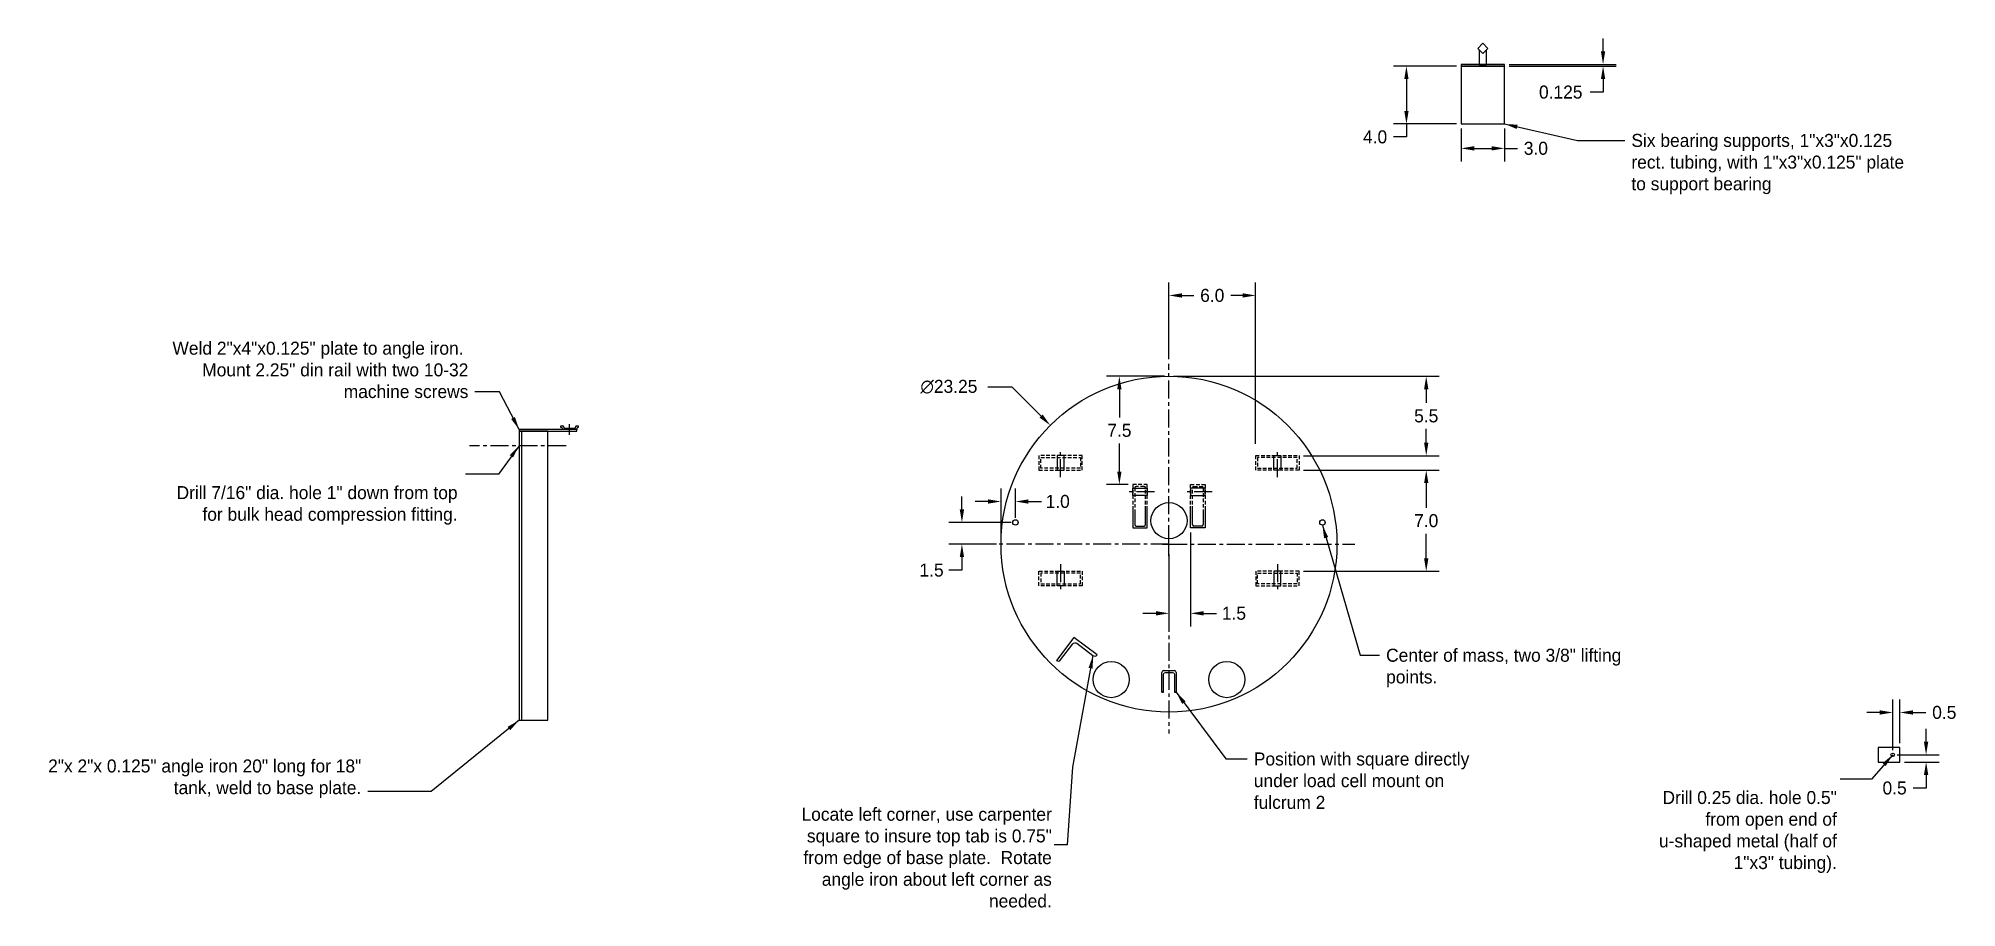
# Model space of a CAD drawing. Header units: inches. Extents: x -62 to 71, y 64 to 124.
import ezdxf

# ---------------------------------------------------------------- set-up
doc = ezdxf.new("R2010")
doc.units = ezdxf.units.IN
doc.header["$MEASUREMENT"] = 0
doc.linetypes.add('CENTER', pattern=[2, 1.25, -0.25, 0.25, -0.25])
doc.linetypes.add('DASHED2', pattern=[0.375, 0.25, -0.125])
doc.dimstyles.get("Standard").update_dxf_attribs({"dimtxt": 0.18, "dimasz": 0.18, "dimexe": 0.18, "dimexo": 0.0625, "dimgap": 0.09, "dimtad": 0, "dimtih": 1, "dimtoh": 1, "dimdec": 4, "dimzin": 0, "dimdsep": 46, "dimtxsty": 'Standard', "dimcen": 0.09, "dimadec": 0, "dimazin": 0, "dimtfac": 1, "dimtdec": 4, "dimtofl": 0, "dimtmove": 0, "dimatfit": 3, "dimfxl": 0, "dimtolj": 1, "dimtzin": 0, "dimarcsym": 0})

# ---------------------------------------------------------------- blocks, each defined once
blk = doc.blocks.new('*D15')
at = {"color": 0, "lineweight": -2}
for p, q in [((16.49, 102.24), (16.49, 107.55)), ((22.49, 96.38), (22.49, 107.55)), ((17.39, 106.65), (18.22, 106.65)), ((21.59, 106.65), (20.77, 106.65))]:
    blk.add_line(p, q, dxfattribs=at)
at = {"color": 0}
for points in [[(17.39, 106.8), (17.39, 106.5), (16.49, 106.65)], [(21.59, 106.8), (21.59, 106.5), (22.49, 106.65)]]:
    blk.add_solid(points, dxfattribs=at)
at = {"layer": 'Defpoints', "color": 0}
for p in [(16.49, 106.65), (16.49, 101.92), (22.49, 96.06)]:
    blk.add_point(p, dxfattribs=at)
at = {"color": 0, "insert": (19.49, 106.65), "char_height": 0.9, "attachment_point": 5}
blk.add_mtext('\\A1;6.0', dxfattribs=at)
blk = doc.blocks.new('*D16')
at = {"color": 0, "lineweight": -2}
for p, q in [((17.99, 90.25), (17.99, 83.75)), ((16.49, 88.75), (16.49, 83.75)), ((15.59, 84.65), (14.69, 84.65)), ((18.89, 84.65), (19.79, 84.65))]:
    blk.add_line(p, q, dxfattribs=at)
at = {"color": 0}
for points in [[(15.59, 84.8), (15.59, 84.5), (16.49, 84.65)], [(18.89, 84.8), (18.89, 84.5), (17.99, 84.65)]]:
    blk.add_solid(points, dxfattribs=at)
at = {"layer": 'Defpoints', "color": 0}
for p in [(17.99, 90.56), (16.49, 89.06), (17.99, 84.65)]:
    blk.add_point(p, dxfattribs=at)
at = {"color": 0, "insert": (20.99, 84.65), "char_height": 0.9, "attachment_point": 5}
blk.add_mtext('\\A1;1.5', dxfattribs=at)
blk = doc.blocks.new('*D17')
at = {"color": 0, "lineweight": -2}
for p, q in [((16.81, 101.06), (35.2, 101.06)), ((34.3, 100.16), (34.3, 99.21)), ((34.3, 96.46), (34.3, 97.41)), ((25.81, 95.56), (35.2, 95.56))]:
    blk.add_line(p, q, dxfattribs=at)
at = {"color": 0}
for points in [[(34.15, 100.16), (34.45, 100.16), (34.3, 101.06)], [(34.15, 96.46), (34.45, 96.46), (34.3, 95.56)]]:
    blk.add_solid(points, dxfattribs=at)
at = {"layer": 'Defpoints', "color": 0}
for p in [(16.49, 101.06), (34.3, 101.06), (25.49, 95.56)]:
    blk.add_point(p, dxfattribs=at)
at = {"color": 0, "insert": (34.3, 98.31), "char_height": 0.9, "attachment_point": 5}
blk.add_mtext('\\A1;5.5', dxfattribs=at)
blk = doc.blocks.new('*D20')
at = {"color": 0, "lineweight": -2}
for p, q in [((66.59, 75.17), (66.59, 78.69)), ((67.09, 75.67), (67.09, 78.69)), ((65.69, 77.79), (64.79, 77.79)), ((67.99, 77.79), (68.89, 77.79))]:
    blk.add_line(p, q, dxfattribs=at)
at = {"color": 0}
for points in [[(65.69, 77.94), (65.69, 77.64), (66.59, 77.79)], [(67.99, 77.94), (67.99, 77.64), (67.09, 77.79)]]:
    blk.add_solid(points, dxfattribs=at)
at = {"layer": 'Defpoints', "color": 0}
for p in [(67.09, 77.79), (66.59, 74.86), (67.09, 75.36)]:
    blk.add_point(p, dxfattribs=at)
at = {"color": 0, "insert": (70.16, 77.79), "char_height": 0.9, "attachment_point": 5}
blk.add_mtext('\\A1;0.5', dxfattribs=at)
blk = doc.blocks.new('*D21')
at = {"color": 0, "lineweight": -2}
for p, q in [((68.9, 75.76), (68.9, 76.66)), ((66.9, 74.86), (69.8, 74.86)), ((67.4, 74.36), (69.8, 74.36)), ((68.9, 73.46), (68.9, 72.56)), ((68.9, 72.56), (68, 72.56))]:
    blk.add_line(p, q, dxfattribs=at)
at = {"color": 0}
for points in [[(68.75, 75.76), (69.05, 75.76), (68.9, 74.86)], [(68.75, 73.46), (69.05, 73.46), (68.9, 74.36)]]:
    blk.add_solid(points, dxfattribs=at)
at = {"layer": 'Defpoints', "color": 0}
for p in [(66.59, 74.86), (67.09, 74.36), (68.9, 74.36)]:
    blk.add_point(p, dxfattribs=at)
at = {"color": 0, "insert": (66.72, 72.56), "char_height": 0.9, "attachment_point": 5}
blk.add_mtext('\\A1;0.5', dxfattribs=at)
blk = doc.blocks.new('*D22')
at = {"color": 0, "lineweight": -2}
for p, q in [((36.4, 122.52), (32.03, 122.52)), ((32.93, 121.62), (32.93, 119.42)), ((36.4, 118.52), (32.03, 118.52)), ((32.93, 118.52), (32.93, 117.62)), ((32.93, 117.62), (32.03, 117.62))]:
    blk.add_line(p, q, dxfattribs=at)
at = {"color": 0}
for points in [[(32.78, 121.62), (33.08, 121.62), (32.93, 122.52)], [(32.78, 119.42), (33.08, 119.42), (32.93, 118.52)]]:
    blk.add_solid(points, dxfattribs=at)
at = {"layer": 'Defpoints', "color": 0}
for p in [(36.72, 122.52), (32.93, 118.52), (36.72, 118.52)]:
    blk.add_point(p, dxfattribs=at)
at = {"color": 0, "insert": (30.76, 117.62), "char_height": 0.9, "attachment_point": 5}
blk.add_mtext('\\A1;4.0', dxfattribs=at)
blk = doc.blocks.new('*D23')
at = {"color": 0, "lineweight": -2}
for p, q in [((46.54, 123.54), (46.54, 124.44)), ((40.03, 122.64), (47.44, 122.64)), ((40.03, 122.52), (47.44, 122.52)), ((46.54, 121.62), (46.54, 120.72)), ((46.54, 120.72), (45.64, 120.72))]:
    blk.add_line(p, q, dxfattribs=at)
at = {"color": 0}
for points in [[(46.39, 123.54), (46.69, 123.54), (46.54, 122.64)], [(46.39, 121.62), (46.69, 121.62), (46.54, 122.52)]]:
    blk.add_solid(points, dxfattribs=at)
at = {"layer": 'Defpoints', "color": 0}
for p in [(39.72, 122.64), (39.72, 122.52), (46.54, 122.52)]:
    blk.add_point(p, dxfattribs=at)
at = {"color": 0, "insert": (43.61, 120.72), "char_height": 0.9, "attachment_point": 5}
blk.add_mtext('\\A1;0.125', dxfattribs=at)
blk = doc.blocks.new('*D24')
at = {"color": 0, "lineweight": -2}
for p, q in [((36.72, 118.2), (36.72, 115.93)), ((39.72, 118.2), (39.72, 115.93)), ((37.62, 116.83), (38.82, 116.83)), ((39.72, 116.83), (40.62, 116.83))]:
    blk.add_line(p, q, dxfattribs=at)
at = {"color": 0}
for points in [[(37.62, 116.98), (37.62, 116.68), (36.72, 116.83)], [(38.82, 116.98), (38.82, 116.68), (39.72, 116.83)]]:
    blk.add_solid(points, dxfattribs=at)
at = {"layer": 'Defpoints', "color": 0}
for p in [(36.72, 118.52), (39.72, 118.52), (39.72, 116.83)]:
    blk.add_point(p, dxfattribs=at)
at = {"color": 0, "insert": (41.89, 116.83), "char_height": 0.9, "attachment_point": 5}
blk.add_mtext('\\A1;3.0', dxfattribs=at)
blk = doc.blocks.new('*D25')
at = {"color": 0, "lineweight": -2}
for p, q in [((16.18, 101.06), (12.16, 101.06)), ((13.06, 100.16), (13.06, 98.21)), ((13.06, 94.46), (13.06, 96.41)), ((13.68, 93.56), (12.16, 93.56))]:
    blk.add_line(p, q, dxfattribs=at)
at = {"color": 0}
for points in [[(12.91, 100.16), (13.21, 100.16), (13.06, 101.06)], [(12.91, 94.46), (13.21, 94.46), (13.06, 93.56)]]:
    blk.add_solid(points, dxfattribs=at)
at = {"layer": 'Defpoints', "color": 0}
for p in [(16.49, 101.06), (13.06, 93.56), (13.99, 93.56)]:
    blk.add_point(p, dxfattribs=at)
at = {"color": 0, "insert": (13.06, 97.31), "char_height": 0.9, "attachment_point": 5}
blk.add_mtext('\\A1;7.5', dxfattribs=at)
blk = doc.blocks.new('*D26')
at = {"color": 0, "lineweight": -2}
for p, q in [((3.96, 100.33), (5.61, 100.33)), ((5.61, 100.33), (7.64, 98.3)), ((16.04, 89.44), (16.94, 89.44)), ((16.49, 88.99), (16.49, 89.89))]:
    blk.add_line(p, q, dxfattribs=at)
at = {"color": 0}
blk.add_solid([(7.75, 98.41), (7.54, 98.19), (8.28, 97.66)], dxfattribs=at)
at = {"layer": 'Defpoints', "color": 0}
for p in [(8.28, 97.66), (24.71, 81.21)]:
    blk.add_point(p, dxfattribs=at)
at = {"color": 0, "insert": (1.26, 100.33), "char_height": 0.9, "attachment_point": 5}
blk.add_mtext('\\A1;∅23.25', dxfattribs=at)
blk = doc.blocks.new('*D27')
at = {"color": 0, "lineweight": -2}
for p, q in [((4.87, 89.75), (4.87, 93.29)), ((5.87, 91.25), (5.87, 93.29)), ((3.97, 92.39), (3.07, 92.39)), ((6.77, 92.39), (7.67, 92.39))]:
    blk.add_line(p, q, dxfattribs=at)
at = {"color": 0}
for points in [[(3.97, 92.54), (3.97, 92.24), (4.87, 92.39)], [(6.77, 92.54), (6.77, 92.24), (5.87, 92.39)]]:
    blk.add_solid(points, dxfattribs=at)
at = {"layer": 'Defpoints', "color": 0}
for p in [(5.87, 92.39), (5.87, 90.94), (4.87, 89.44)]:
    blk.add_point(p, dxfattribs=at)
at = {"color": 0, "insert": (8.79, 92.39), "char_height": 0.9, "attachment_point": 5}
blk.add_mtext('\\A1;1.0', dxfattribs=at)
blk = doc.blocks.new('*D28')
at = {"color": 0, "lineweight": -2}
for p, q in [((2.16, 91.84), (2.16, 92.74)), ((5.56, 90.94), (1.26, 90.94)), ((4.56, 89.44), (1.26, 89.44)), ((2.16, 87.64), (1.26, 87.64)), ((2.16, 88.54), (2.16, 87.64))]:
    blk.add_line(p, q, dxfattribs=at)
at = {"color": 0}
for points in [[(2.01, 91.84), (2.31, 91.84), (2.16, 90.94)], [(2.01, 88.54), (2.31, 88.54), (2.16, 89.44)]]:
    blk.add_solid(points, dxfattribs=at)
at = {"layer": 'Defpoints', "color": 0}
for p in [(5.87, 90.94), (2.16, 89.44), (4.87, 89.44)]:
    blk.add_point(p, dxfattribs=at)
at = {"color": 0, "insert": (0.06, 87.64), "char_height": 0.9, "attachment_point": 5}
blk.add_mtext('\\A1;1.5', dxfattribs=at)
blk = doc.blocks.new('*D29')
at = {"color": 0, "lineweight": -2}
for p, q in [((25.81, 94.56), (35.2, 94.56)), ((34.3, 93.66), (34.3, 91.96)), ((34.3, 88.46), (34.3, 90.16)), ((25.81, 87.56), (35.2, 87.56))]:
    blk.add_line(p, q, dxfattribs=at)
at = {"color": 0}
for points in [[(34.15, 93.66), (34.45, 93.66), (34.3, 94.56)], [(34.15, 88.46), (34.45, 88.46), (34.3, 87.56)]]:
    blk.add_solid(points, dxfattribs=at)
at = {"layer": 'Defpoints', "color": 0}
for p in [(25.49, 94.56), (25.49, 87.56), (34.3, 87.56)]:
    blk.add_point(p, dxfattribs=at)
at = {"color": 0, "insert": (34.3, 91.06), "char_height": 0.9, "attachment_point": 5}
blk.add_mtext('\\A1;7.0', dxfattribs=at)

msp = doc.modelspace()

# ---------------------------------------------------------------- linework, layer by layer
at = {"color": 1}
for p, q in [((37.9669, 123.6423), (37.9669, 122.6423)), ((38.4669, 122.6423), (38.4669, 123.6423)), ((37.9669, 122.6423), (38.4669, 122.6423)), ((13.9943, 91.814), (13.9943, 90.564)), ((14.1193, 91.814), (14.1193, 90.789)), ((14.8693, 90.789), (14.8693, 91.814)), ((14.9943, 90.564), (14.9943, 91.814)), ((17.9943, 90.564), (17.9943, 91.814)), ((18.1193, 90.789), (18.1193, 91.814)), ((18.8693, 91.814), (18.8693, 90.789)), ((18.9943, 91.814), (18.9943, 90.564)), ((13.9943, 90.564), (14.9943, 90.564)), ((14.2193, 90.689), (14.7693, 90.689)), ((18.9943, 90.564), (17.9943, 90.564)), ((18.7693, 90.689), (18.2193, 90.689))]:
    msp.add_line(p, q, dxfattribs=at)
at = {"linetype": 'CENTER'}
for p, q in [((16.4943, 89.514), (16.4943, 101.9228)), ((-24.9952, 97.0026), (-24.9952, 97.7461)), ((-25.2254, 96.2471), (-31.9302, 96.2471)), ((16.4943, 89.439), (3.8438, 89.439)), ((16.4943, 89.439), (29.3654, 89.439)), ((16.4943, 88.614), (16.4943, 76.3308))]:
    msp.add_line(p, q, dxfattribs=at)
for p, q in [((-25.5952, 97.6221), (-25.4752, 97.6221)), ((-25.5952, 97.5221), (-25.5952, 97.6221)), ((-25.5752, 97.5221), (-25.5952, 97.5221)), ((-25.4952, 97.3721), (-25.4952, 97.4421)), ((-24.4952, 97.3721), (-25.4952, 97.3721)), ((-25.3952, 97.5421), (-25.3952, 97.4721)), ((-25.3952, 97.4721), (-24.5952, 97.4721)), ((-24.5952, 97.4721), (-24.5952, 97.5421)), ((-24.5152, 97.6221), (-24.3952, 97.6221)), ((-24.4952, 97.4421), (-24.4952, 97.3721)), ((-24.3952, 97.5221), (-24.4152, 97.5221)), ((-24.3952, 97.6221), (-24.3952, 97.5221)), ((16.4943, 88.614), (16.4943, 89.514)), ((9.9194, 82.9817), (8.7097, 81.389)), ((15.9943, 79.189), (15.9943, 80.564)), ((16.1193, 80.689), (16.8693, 80.689)), ((16.9943, 80.564), (16.9943, 79.189)), ((16.1193, 79.189), (15.9943, 79.189)), ((16.9943, 79.189), (16.8693, 79.189))]:
    msp.add_line(p, q)
at = {"color": 1, "linetype": 'CENTER'}
for p, q in [((8.9943, 94.064), (8.9943, 96.064)), ((23.9943, 94.064), (23.9943, 96.064)), ((15.4943, 93.064), (13.4943, 93.064)), ((19.4943, 93.064), (17.4943, 93.064)), ((8.9943, 88.064), (8.9943, 86.064)), ((23.9943, 88.064), (23.9943, 86.064))]:
    msp.add_line(p, q, dxfattribs=at)
at = {"color": 1, "linetype": 'DASHED2'}
for p, q in [((13.9943, 93.564), (13.9943, 91.814)), ((14.9943, 93.564), (13.9943, 93.564)), ((14.1193, 93.339), (14.1193, 91.814)), ((14.7693, 93.439), (14.2193, 93.439)), ((14.8693, 91.814), (14.8693, 93.339)), ((14.9943, 91.814), (14.9943, 93.564)), ((17.9943, 91.814), (17.9943, 93.564)), ((17.9943, 93.564), (18.9943, 93.564)), ((18.1193, 91.814), (18.1193, 93.339)), ((18.2193, 93.439), (18.7693, 93.439)), ((18.8693, 93.339), (18.8693, 91.814)), ((18.9943, 93.564), (18.9943, 91.814))]:
    msp.add_line(p, q, dxfattribs=at)
at = {"color": 1}
for points in [[(38.2169, 123.3923), (38.5705, 123.7459), (38.2169, 124.0994), (37.8634, 123.7459)], [(8.7443, 94.564), (9.2443, 94.564), (9.2443, 95.564), (8.7443, 95.564)], [(24.2443, 94.564), (23.7443, 94.564), (23.7443, 95.564), (24.2443, 95.564)], [(14.9943, 92.814), (13.9943, 92.814), (13.9943, 93.314), (14.9943, 93.314)], [(17.9943, 92.814), (18.9943, 92.814), (18.9943, 93.314), (17.9943, 93.314)], [(8.7443, 87.564), (9.2443, 87.564), (9.2443, 86.564), (8.7443, 86.564)], [(24.2443, 87.564), (23.7443, 87.564), (23.7443, 86.564), (24.2443, 86.564)]]:
    msp.add_lwpolyline(points, close=True, dxfattribs=at)
for points in [[(36.7169, 122.5173), (39.7169, 122.5173), (39.7169, 122.6423), (36.7169, 122.6423)], [(36.7169, 118.5173), (39.7169, 118.5173), (39.7169, 122.5173), (36.7169, 122.5173)], [(-28.4952, 97.2471), (-24.4952, 97.2471), (-24.4952, 97.3721), (-28.4952, 97.3721)], [(-28.4952, 77.2471), (-26.4952, 77.2471), (-26.4952, 97.2471), (-28.4952, 97.2471)], [(-28.4952, 77.2471), (-28.2952, 77.2471), (-28.2952, 97.2471), (-28.4952, 97.2471)], [(65.5865, 74.3586), (67.0865, 74.3586), (67.0865, 75.3586), (65.5865, 75.3586)]]:
    msp.add_lwpolyline(points, close=True)
at = {"color": 1, "linetype": 'DASHED2'}
for points in [[(10.4943, 95.564), (7.4943, 95.564), (7.4943, 94.564), (10.4943, 94.564)], [(10.3693, 94.689), (7.6193, 94.689), (7.6193, 95.439), (10.3693, 95.439)], [(22.4943, 95.564), (25.4943, 95.564), (25.4943, 94.564), (22.4943, 94.564)], [(22.6193, 94.689), (25.3693, 94.689), (25.3693, 95.439), (22.6193, 95.439)], [(10.4943, 86.564), (7.4943, 86.564), (7.4943, 87.564), (10.4943, 87.564)], [(10.3693, 87.439), (7.6193, 87.439), (7.6193, 86.689), (10.3693, 86.689)], [(22.4943, 86.564), (25.4943, 86.564), (25.4943, 87.564), (22.4943, 87.564)], [(22.6193, 87.439), (25.3693, 87.439), (25.3693, 86.689), (22.6193, 86.689)]]:
    msp.add_lwpolyline(points, close=True, dxfattribs=at)
for points in [[(8.7097, 81.389), (8.7097, 81.389, 0.41421356), (8.9899, 81.4273), (9.8367, 82.5422, -0.41421356), (10.117, 82.5805), (11.2318, 81.7337, 0.41421356), (11.5121, 81.7719), (11.5121, 81.7719), (9.9194, 82.9817)], [(15.9943, 79.189), (16.1193, 79.189), (16.1193, 80.439, -0.41421356), (16.2443, 80.564), (16.7443, 80.564, -0.41421356), (16.8693, 80.439), (16.8693, 79.189), (16.9943, 79.189)]]:
    msp.add_lwpolyline(points, format="xyb")
for centre, radius in [((16.4943, 89.439), 11.625), ((16.4943, 91.064), 1.25), ((5.8693, 90.939), 0.1875), ((27.1193, 90.939), 0.1875), ((12.4943, 80.064), 1.25), ((20.4943, 80.064), 1.25), ((66.5865, 74.8586), 0.125)]:
    msp.add_circle(centre, radius)
for centre, radius, start, end in [((-25.5752, 97.4421), 0.08, 0, 90), ((-25.4752, 97.5421), 0.08, 0, 90), ((-24.5152, 97.5421), 0.08, 90, 180), ((-24.4152, 97.4421), 0.08, 90, 180), ((16.1193, 80.564), 0.125, 90, 180), ((16.8693, 80.564), 0.125, 0, 90)]:
    msp.add_arc(centre, radius, start, end)
at = {"color": 1}
for centre, start, end in [((14.2193, 93.339), 90, 180), ((14.7693, 93.339), 0, 90), ((18.2193, 93.339), 90, 180), ((18.7693, 93.339), 0, 90), ((14.2193, 90.789), 180, 270), ((14.7693, 90.789), 270, 0), ((18.2193, 90.789), 180, 270), ((18.7693, 90.789), 270, 0)]:
    msp.add_arc(centre, 0.1, start, end, dxfattribs=at)

# ---------------------------------------------------------------- texts
at = {"char_height": 0.9}
for s, insert, width, attachment_point in [('\\A1;Six bearing supports, 1"x3"x0.125 rect. tubing, with 1"x3"x0.125" plate to support bearing', (48.5008, 117.8297), 18.888161, 1), ('\\A1;Weld 2"x4"x0.125" plate to angle iron.  Mount 2.25" din rail with two 10-32 machine screws', (-32.001, 99.5382), 20.849225, 9), ('\\A1;Drill 7/16" dia. hole 1" down from top for bulk head compression fitting.', (-32.7469, 90.7848), 20.492295, 9), ('\\A1;Center of mass, two 3/8" lifting points.', (31.5236, 82.2007), 18.131383, 1), ('2"x 2"x 0.125" angle iron 20" long for 18" tank, weld to base plate.  ', (-39.4149, 71.8651), 24.4089, 9), ('\\A1;Position with square directly under load cell mount on fulcrum 2', (22.3665, 75.0209), 16.781187, 1), ('\\A1;Drill 0.25 dia. hole 0.5" from open end of u-shaped metal (half of 1"x3" tubing).', (62.7204, 66.6819), 13.447786, 9), ('Locate left corner, use carpenter square to insure top tab is 0.75" from edge of base plate.  Rotate angle iron about left corner as needed.', (8.3843, 64.2836), 19.1938, 9)]:
    msp.add_mtext(s, dxfattribs=dict(at, insert=insert, width=width, attachment_point=attachment_point))

# ---------------------------------------------------------------- dimensions: what is measured, and where the dimension line sits
for base, p1, p2, override, picture, middle in [((46.5353, 122.5173), (39.7169, 122.6423), (39.7169, 122.5173), {"dimscale": 5, "dimdec": 3}, '*D23', (43.6103, 120.7173)), ((32.9342, 118.5173), (36.7169, 122.5173), (36.7169, 118.5173), {"dimscale": 5, "dimdec": 1}, '*D22', (30.7592, 117.6173)), ((13.0641, 93.564), (16.4943, 101.064), (13.9943, 93.564), {"dimscale": 5, "dimdec": 1}, '*D25', (13.0641, 97.314)), ((34.3028, 101.064), (25.4943, 95.564), (16.4943, 101.064), {"dimscale": 5, "dimdec": 1}, '*D17', (34.3028, 98.314)), ((34.2968, 87.564), (25.4943, 94.564), (25.4943, 87.564), {"dimscale": 5, "dimdec": 1}, '*D29', (34.2968, 91.064)), ((2.1577, 89.439), (5.8693, 90.939), (4.8693, 89.439), {"dimscale": 5, "dimdec": 1}, '*D28', (0.0577, 87.639)), ((68.8959, 74.3586), (66.5865, 74.8586), (67.0865, 74.3586), {"dimscale": 5, "dimdec": 1}, '*D21', (66.7209, 72.5586))]:
    dim = msp.add_linear_dim(base=base, p1=p1, p2=p2, angle=90, dimstyle='Standard', override=override)
    dim.commit()
    dim.dimension.update_dxf_attribs({"geometry": picture, "text_midpoint": middle})
for base, p1, p2, picture, middle in [((39.7169, 116.8279), (36.7169, 118.5173), (39.7169, 118.5173), '*D24', (41.8919, 116.8279)), ((16.4943, 106.6524), (22.4943, 96.064), (16.4943, 101.9228), '*D15', (19.4943, 106.6524)), ((5.8693, 92.3931), (4.8693, 89.439), (5.8693, 90.939), '*D27', (8.7943, 92.3931)), ((17.9943, 84.6481), (16.4943, 89.064), (17.9943, 90.564), '*D16', (20.9943, 84.6481)), ((67.0865, 77.7854), (66.5865, 74.8586), (67.0865, 75.3586), '*D20', (70.1615, 77.7854))]:
    dim = msp.add_linear_dim(base=base, p1=p1, p2=p2, dimstyle='Standard', override={"dimscale": 5, "dimdec": 1})
    dim.commit()
    dim.dimension.update_dxf_attribs({"geometry": picture, "text_midpoint": middle})
dim = msp.add_diameter_dim_2p(p1=(24.7095, 81.214), p2=(8.2791, 97.6641), dimstyle='Standard', override={"dimscale": 5, "dimdec": 2})
dim.commit()
dim.dimension.update_dxf_attribs({"geometry": '*D26', "text_midpoint": (1.2643, 100.3321), "dimtype": 163})

# ---------------------------------------------------------------- leaders
at = {"annotation_type": 0, "has_hookline": 1}
for points, hookline_direction, text_width in [([(39.7169, 118.5173), (44.7716, 117.3797), (48.0508, 117.3797)], 0, 18.6), ([(-28.4952, 97.3721), (-29.8423, 99.9882), (-31.551, 99.9882)], 1, 20.55), ([(-28.4952, 96.2471), (-29.9149, 94.2833), (-32.2015, 94.2833)], 1, 19.8), ([(27.1193, 90.7515), (29.7279, 81.7507), (31.0736, 81.7507)], 0, 16.35), ([(11.2318, 81.7337), (9.8259, 74.0047), (9.451, 68.6261), (8.551, 68.6261)], 1, 17.7), ([(16.9943, 79.189), (20.4292, 74.5709), (21.9165, 74.5709)], 0, 15.9), ([(-28.4952, 77.2471), (-34.58, 72.3151), (-38.9649, 72.3151)], 1, 22.35), ([(66.5865, 74.8586), (65.113, 73.1756), (62.9448, 73.1756)], 1, 11.85)]:
    msp.add_leader(points, dimstyle='Standard', override={"dimscale": 5, "dimgap": 0.09, "dimtad": 0}, dxfattribs=dict(at, hookline_direction=hookline_direction, text_width=text_width))

doc.saveas('drawing.dxf')
